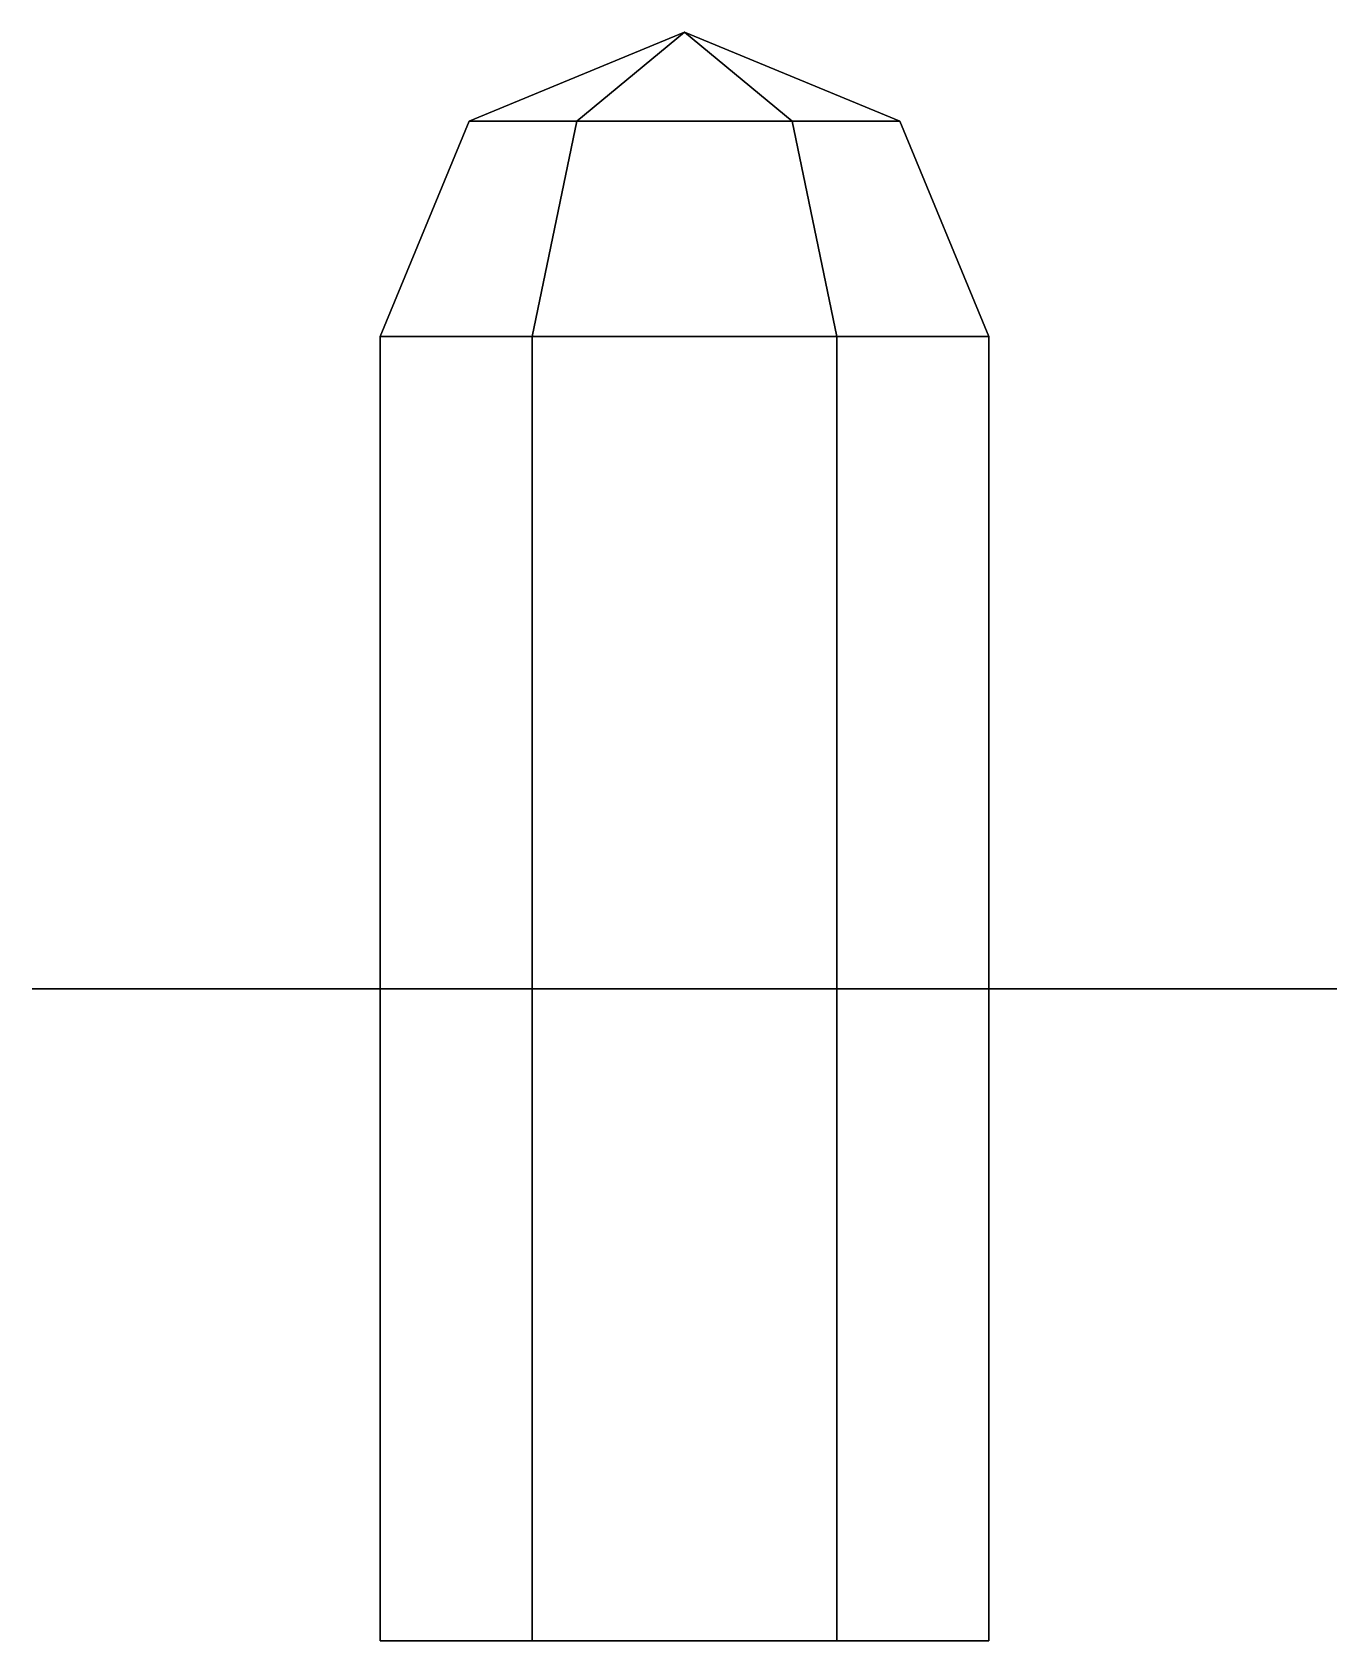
# Model space of a CAD drawing. Extents: x -0.15 to 0.15, y 0 to 0.37.
import ezdxf

# ---------------------------------------------------------------- set-up
doc = ezdxf.new("R2010")
doc.units = 0
doc.layers.add('PROPELLER', color=1, linetype='CONTINUOUS')

msp = doc.modelspace()

# ---------------------------------------------------------------- linework, layer by layer
at = {"layer": 'PROPELLER'}
for points in [[(0, 0.37), (-0.02475, 0.3495, -0.04287), (-0.0495, 0.3495), (0, 0.37)], [(0, 0.37), (-0.0495, 0.3495), (-0.02475, 0.3495, 0.04287), (0, 0.37)], [(0, 0.37), (0.02475, 0.3495, -0.04287), (-0.02475, 0.3495, -0.04287), (0, 0.37)], [(0, 0.37), (-0.02475, 0.3495, 0.04287), (0.02475, 0.3495, 0.04287), (0, 0.37)], [(0, 0.37), (0.0495, 0.3495), (0.02475, 0.3495, -0.04287), (0, 0.37)], [(0, 0.37), (0.02475, 0.3495, 0.04287), (0.0495, 0.3495), (0, 0.37)], [(-0.02475, 0.3495, -0.04287), (-0.035, 0.3, -0.06062), (-0.07, 0.3), (-0.0495, 0.3495)], [(-0.0495, 0.3495), (-0.07, 0.3), (-0.035, 0.3, 0.06062), (-0.02475, 0.3495, 0.04287)], [(0.02475, 0.3495, -0.04287), (0.035, 0.3, -0.06062), (-0.035, 0.3, -0.06062), (-0.02475, 0.3495, -0.04287)], [(-0.02475, 0.3495, 0.04287), (-0.035, 0.3, 0.06062), (0.035, 0.3, 0.06062), (0.02475, 0.3495, 0.04287)], [(0.0495, 0.3495), (0.07, 0.3), (0.035, 0.3, -0.06062), (0.02475, 0.3495, -0.04287)], [(0.02475, 0.3495, 0.04287), (0.035, 0.3, 0.06062), (0.07, 0.3), (0.0495, 0.3495)], [(-0.07, 0), (-0.035, 0, 0.06062), (-0.035, 0.3, 0.06062), (-0.07, 0.3)], [(-0.035, 0, -0.06062), (-0.07, 0), (-0.07, 0.3), (-0.035, 0.3, -0.06062)], [(-0.035, 0, 0.06062), (0.035, 0, 0.06062), (0.035, 0.3, 0.06062), (-0.035, 0.3, 0.06062)], [(0.035, 0, -0.06062), (-0.035, 0, -0.06062), (-0.035, 0.3, -0.06062), (0.035, 0.3, -0.06062)], [(0.035, 0, 0.06062), (0.07, 0), (0.07, 0.3), (0.035, 0.3, 0.06062)], [(0.07, 0), (0.035, 0, -0.06062), (0.035, 0.3, -0.06062), (0.07, 0.3)], [(-0.15, 0.15, -0.6), (-0.1, 0.15, -0.3), (0.1, 0.15, -0.3), (0.15, 0.15, -0.6)], [(-0.15, 0.15, -0.67), (-0.15, 0.15, -0.6), (0.15, 0.15, -0.6), (0.15, 0.15, -0.67)], [(-0.05, 0.15, -1.36), (-0.15, 0.15, -0.67), (0.15, 0.15, -0.67), (0.05, 0.15, -1.36)], [(-0.15, 0.15, 0.6), (-0.1, 0.15, 0.3), (0.1, 0.15, 0.3), (0.15, 0.15, 0.6)], [(-0.05, 0.15, 1.36), (-0.15, 0.15, 0.67), (0.15, 0.15, 0.67), (0.05, 0.15, 1.36)], [(-0.15, 0.15, 0.67), (-0.15, 0.15, 0.6), (0.15, 0.15, 0.6), (0.15, 0.15, 0.67)], [(-0.1, 0.15, -0.3), (-0.03, 0.15), (0.03, 0.15), (0.1, 0.15, -0.3)], [(-0.1, 0.15, 0.3), (-0.03, 0.15), (0.03, 0.15), (0.1, 0.15, 0.3)]]:
    msp.add_3dface(points, dxfattribs=at)

doc.saveas('drawing.dxf')
